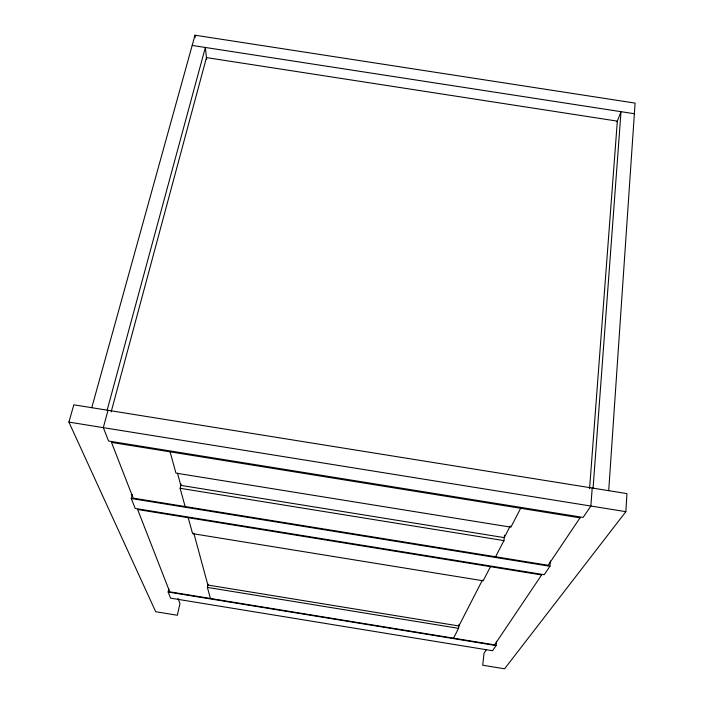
<?xml version="1.0" encoding="UTF-8"?>
<svg xmlns="http://www.w3.org/2000/svg" width="704" height="704" viewBox="0 0 704 704"><rect width="100%" height="100%" fill="white"/><g stroke="black" fill="none" stroke-linecap="round" stroke-linejoin="round"><path stroke-width="1.06" d="M486.438 649.563L484.035 653.233L482.724 665.227L504.574 668.8L625.856 511.667L626.956 493.601L73.823 404.818L68.904 422.11L155.707 611.723L177.329 615.261L179.96 603.548L178.042 598.409M608.714 490.67L635.096 103.101L195.017 35.2L91.766 407.695M592.214 488.022L590.867 506.035L583.132 517.422L108.592 441.03L103.312 427.645L108.002 410.309M593.076 488.162L621.016 111.681L617.038 121.906M589.574 488.664L617.338 121.132L206.466 57.596L111.179 411.831M132.308 494.437L131.278 498.52L135.186 508.438L544.218 574.702L549.938 566.28L550.405 561.009M495.581 556.767L503.941 540.61L504.522 535.154M168.872 588.905L168.159 592.02L170.579 598.145L492.562 650.742L496.082 645.559L496.531 641.291M453.508 638.167L458.577 628.355L459.061 624.316M210.434 598.488L207.381 587.4L208.076 584.17M185.134 506.528L180.118 488.294L181.122 484.035M107.149 410.168L205.357 47.476L206.668 59.453M482.469 580.017L458.867 625.962L207.891 585.042L193.776 533.095M510.215 526.02L504.258 537.618L180.805 485.373L177.487 473.176M490.459 566.676L483.164 580.791L192.597 533.641L188.214 517.713M520.652 508.288L510.893 527.164L175.947 473.123L170.095 451.845M192.183 45.434L634.374 113.74M68.904 422.11L625.856 511.667M180.118 488.294L503.941 540.61M131.278 498.52L549.938 566.28M207.381 587.4L458.577 628.355M168.159 592.02L496.082 645.559M195.017 35.2L195.281 37.382M541.605 574.966L494.595 644.873L169.717 591.835L137.641 509.52L541.605 574.966M580.026 517.845L548.126 565.268L133.197 498.124L111.487 442.402L580.026 517.845"/></g></svg>
